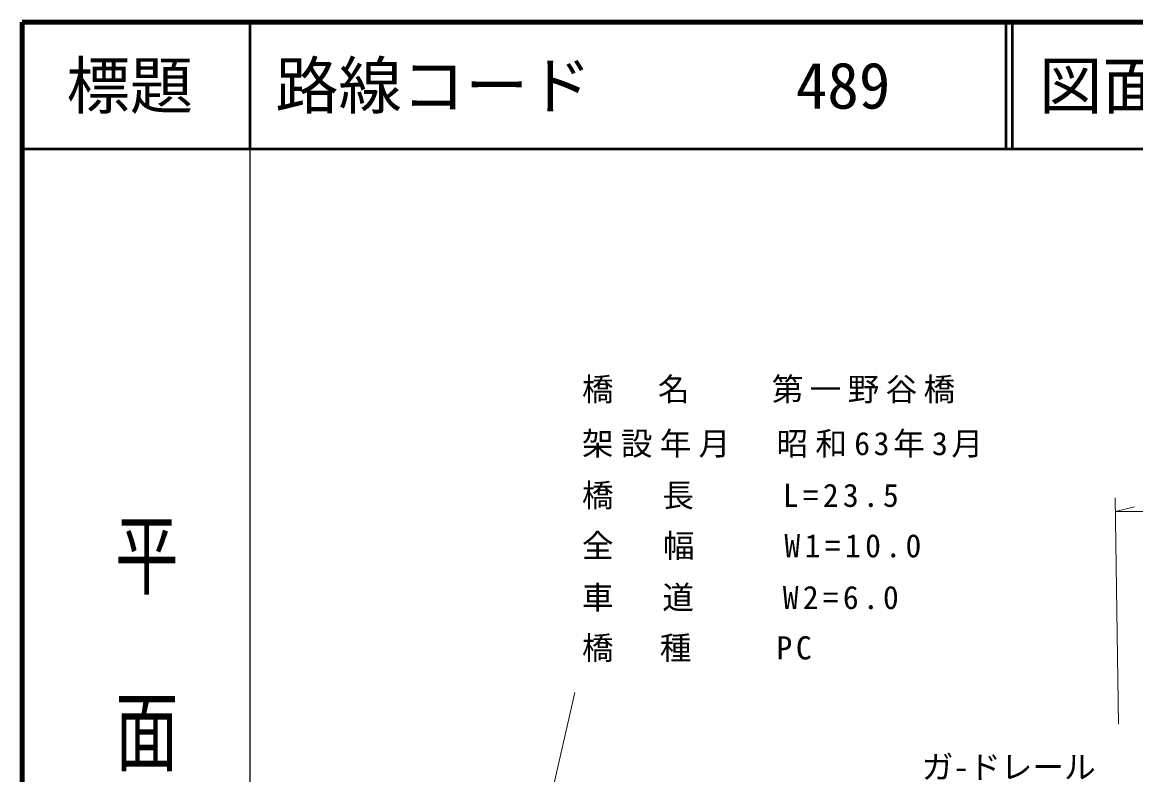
# Model space of a CAD drawing. Units: millimetres, scale not verified. Extents: x 40000 to 680000, y 20000 to 380000.
# Drawn here: x 40000 to 128016, y 320479 to 380000 of the extents above; entities that cross this region are included whole.
import ezdxf
from ezdxf.enums import TextEntityAlignment as Align

# ---------------------------------------------------------------- set-up
doc = ezdxf.new("R2010")
doc.units = ezdxf.units.MM
doc.header["$LTSCALE"] = 1000
for name, color, linetype, lineweight in [('M-BMK-SRVR', 3, 'Continuous', 13), ('M-STR-HTXT', 7, 'Continuous', 13), ('M-TTL', 2, 'Continuous', 140), ('M-TTL-BAND', 7, 'Continuous', 25), ('M-TTL-LINE', 7, 'Continuous', 50)]:
    doc.layers.add(name, color=color, linetype=linetype, lineweight=lineweight)
doc.layers.add('M-TTL-TXT', color=7, linetype='Continuous')
doc.styles.add('@ＭＳ ゴシック', font='')
doc.styles.add('ＭＳ ゴシック', font='')
doc.styles.get('@ＭＳ ゴシック').set_extended_font_data('@MS Gothic')
doc.styles.get('ＭＳ ゴシック').set_extended_font_data('MS Gothic')

msp = doc.modelspace()

# ---------------------------------------------------------------- linework, layer by layer
at = {"layer": 'M-BMK-SRVR'}
msp.add_line((72923, 280237), (83692, 326979), dxfattribs=at)
at = {"layer": 'M-STR-HTXT'}
for p, q in [((126397, 342373), (126645, 324486)), ((126411, 341305), (127911, 341680)), ((126411, 341305), (198297, 341305))]:
    msp.add_line(p, q, dxfattribs=at)
at = {"layer": 'M-TTL'}
for p, q in [((40000, 380000), (40000, 20000)), ((680000, 380000), (40000, 380000))]:
    msp.add_line(p, q, dxfattribs=at)
at = {"layer": 'M-TTL-BAND'}
msp.add_line((58000, 370000), (58000, 20000), dxfattribs=at)
at = {"layer": 'M-TTL-LINE'}
for p, q in [((58000, 380000), (58000, 370000)), ((117750, 380000), (117750, 370000)), ((118250, 380000), (118250, 370000)), ((40000, 370000), (680000, 370000))]:
    msp.add_line(p, q, dxfattribs=at)

# ---------------------------------------------------------------- texts
at = {"layer": 'M-STR-HTXT', "style": 'ＭＳ ゴシック'}
msp.add_text('ガ-ドレール', height=1833, dxfattribs=at).set_placement((111102, 319624), align=Align.BOTTOM_LEFT)
at = {"layer": 'M-STR-HTXT', "char_height": 1833, "attachment_point": 7, "style": 'ＭＳ ゴシック'}
for s, insert in [('\\T1.2;橋\u3000名\u3000\u3000第一野谷橋', (84242, 349851)), ('\\T1.23;架設年月\u3000昭和63年3月', (84242, 345556)), ('\\T1.27;橋\u3000長\u3000\u3000L=23.5', (84242, 341458)), ('\\T1.28;全\u3000幅\u3000\u3000W1=10.0', (84242, 337478)), ('\\T1.27;車\u3000道\u3000\u3000W2=6.0', (84242, 333379)), ('\\T1.23;橋\u3000種\u3000\u3000PC', (84242, 329399))]:
    msp.add_mtext(s, dxfattribs=dict(at, insert=insert))
at = {"layer": 'M-TTL-BAND', "style": '@ＭＳ ゴシック', "width": 1.4}
msp.add_text('平  面  図', height=3666, rotation=270, dxfattribs=at).set_placement((49777, 306475), align=Align.MIDDLE_RIGHT)
at = {"layer": 'M-TTL-TXT', "style": 'ＭＳ ゴシック'}
msp.add_text('標題', height=3666, dxfattribs=at).set_placement((48500, 375000), align=Align.MIDDLE_CENTER)
for s, p in [('路線コード', (60000, 375000)), ('489', (101142, 375000)), ('図面コード', (120380, 375000))]:
    msp.add_text(s, height=3666, dxfattribs=at).set_placement(p, align=Align.MIDDLE_LEFT)

doc.saveas('drawing.dxf')
